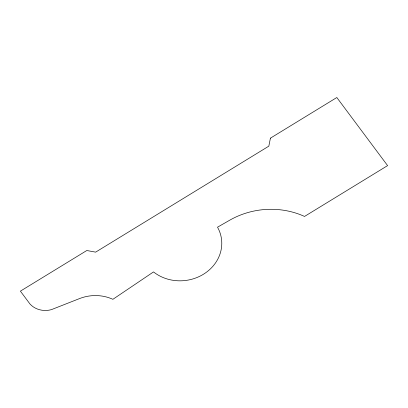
<?xml version="1.0" encoding="UTF-8"?>
<svg xmlns="http://www.w3.org/2000/svg" width="408" height="408" viewBox="0 0 408 408"><rect width="100%" height="100%" fill="white"/><g stroke="black" fill="none" stroke-linecap="round" stroke-linejoin="round"><path stroke-width="0.61" d="M270.428 138.154L268.826 146.161L95.635 252.139L86.797 250.517L20.4 291.144L29.983 304.001A20.324 18.141 -7.1 0 0 51.362 309.657L80.223 298.309A39.076 34.879 -7.1 0 1 112.888 299.309L153.52 271.917A40.795 36.414 -7.1 0 0 205.54 272.875A40.795 36.414 -7.1 0 0 217.515 227.19L230.433 219.795A75.286 67.198 -7.1 0 1 304.536 216.439L387.6 165.612L336.824 97.522L270.428 138.154"/></g></svg>
